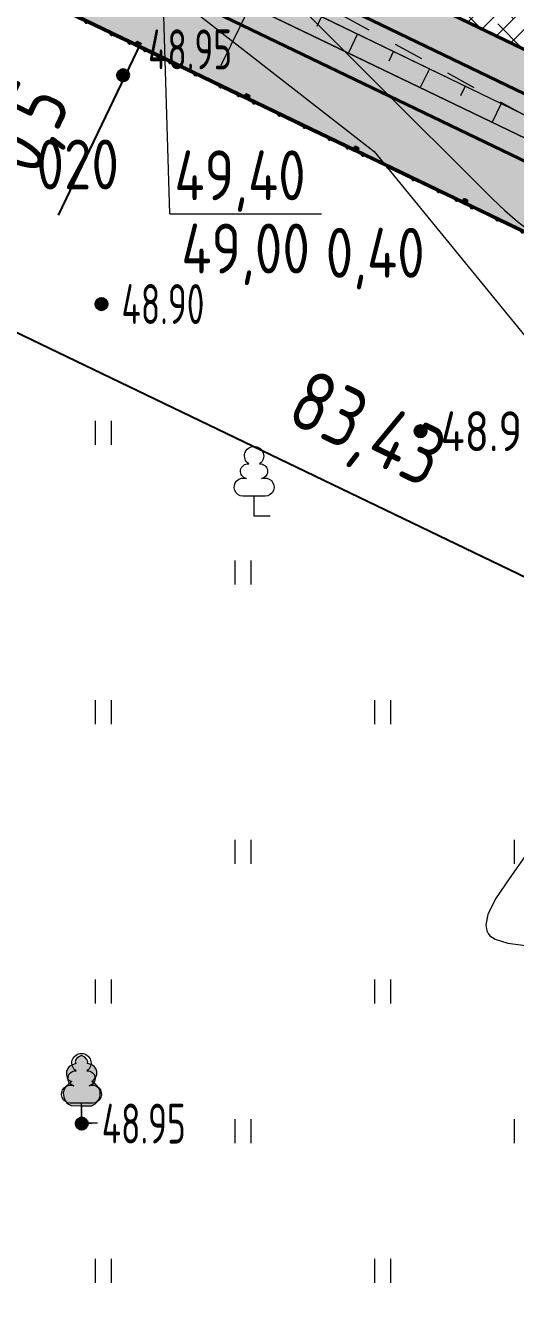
# Model space of a CAD drawing. Extents: x 1098675 to 1099684, y 381052 to 381453.
# Drawn here: x 1099251.55 to 1099263.82, y 381248.93 to 381281.01 of the extents above; entities that cross this region are included whole.
import ezdxf

# ---------------------------------------------------------------- set-up
doc = ezdxf.new("R2010")
doc.units = 0
doc.header["$MEASUREMENT"] = 0
doc.header["$PDMODE"] = 34
doc.header["$PDSIZE"] = -1
doc.linetypes.add('500_189_2', pattern=[3, 1.5, -1.5])
doc.linetypes.add('Территория ПС Мелитопольская$0$GOST2.303 5', pattern=[24, 20, -1.5, 1, -1.5])
doc.layers.get('0').update_dxf_attribs({"linetype": 'CONTINUOUS', "lineweight": 0})
doc.layers.get('Defpoints').update_dxf_attribs({"color": 252, "linetype": 'CONTINUOUS'})
for name, color, linetype, lineweight in [('ГП', 7, 'CONTINUOUS', 20), ('ГП-ВП вар.1', 7, 'CONTINUOUS', 0), ('ГП-площади', 252, 'CONTINUOUS', 0), ('ГП_БЛАГОУСТРОЙСТВО_ огражднение', 5, 'ограждение2', 30), ('ГП_БЛАГОУСТРОЙСТВО_озеленение', 73, 'CONTINUOUS', 5), ('ГП_БЛАГОУСТРОЙСТВО_тропа обхода по смежному титулу', 56, 'CONTINUOUS', 20), ('ГП_ГРАНИЦА_проект работ', 12, 'МИП_Граница_работ', 40), ('ГП_ТЕКСТ_размеры', 7, 'CONTINUOUS', 5), ('линии построений', 252, 'CONTINUOUS', 0), ('Разбивочный Благоустройство', 7, 'CONTINUOUS', 20), ('Съемка', 253, 'CONTINUOUS', 20), ('Территория ПС Мелитопольская$0$0.2 Внешнее ограждение', 5, 'CONTINUOUS', 40), ('Тропа обхода предв.', 7, 'CONTINUOUS', 0)]:
    doc.layers.add(name, color=color, linetype=linetype, lineweight=lineweight)
for name, color, linetype in [('Территория ПС Мелитопольская$0$0.4 Тропа обхода', 8, 'CONTINUOUS'), ('Территория ПС Мелитопольская$0$3_Осевая', 3, 'Территория ПС Мелитопольская$0$GOST2.303 5'), ('Территория ПС Мелитопольская$0$5_Заштрих', 6, 'CONTINUOUS')]:
    doc.layers.add(name, color=color, linetype=linetype)
doc.styles.add('GOST 2.304', font='GOST2304A.ttf', dxfattribs={"height": 1.25})
doc.styles.add('TOPO_D431', font='GOST2304A.ttf')
doc.styles.add('ГОСТ', font='GOST2304A.ttf', dxfattribs={"height": 2.5})
doc.styles.add('Территория ПС Мелитопольская$0$Standard', font='GOST2304A.ttf')
doc.linetypes.add('МИП_Граница_работ', pattern='A,10,-1.197667,[133,ltypeshp,S=0.35,R=0,X=0,Y=0],-0.044784,[133,ltypeshp,S=0.3,R=0,X=0,Y=0],-0.054403,[133,ltypeshp,S=0.24,R=0,X=0,Y=0],-0.071522,[133,ltypeshp,S=0.17,R=0,X=0,Y=0],-0.071361,[133,ltypeshp,S=0.1,R=0,X=0,Y=0],-1.662597,[133,ltypeshp,S=0.35,R=0,X=0,Y=0],-0.044784,[133,ltypeshp,S=0.3,R=0,X=0,Y=0],-0.054403,[133,ltypeshp,S=0.24,R=0,X=0,Y=0],-0.071522,[133,ltypeshp,S=0.17,R=0,X=0,Y=0],-0.071361,[133,ltypeshp,S=0.1,R=0,X=0,Y=0],-1.655597', length=15.000001)
doc.linetypes.add('ограждение2', pattern='A,0.25,-0.1,[132,ltypeshp.shx,S=0.1,R=0,X=-0.1,Y=0],-0.1,1', length=1.45)
doc.dimstyles.new('ISO-25', dxfattribs={"dimtxt": 1.5, "dimasz": 1.5, "dimexe": 1.25, "dimexo": 0, "dimtad": 1, "dimtxsty": 'TOPO_D431', "dimcen": 2.5, "dimazin": 0, "dimtfac": 1, "dimtmove": 0, "dimatfit": 3, "dimfxl": 1, "dimarcsym": 0})

# ---------------------------------------------------------------- blocks, each defined once
blk = doc.blocks.new('Территория ПС Мелитопольская$0$Панель_Н3030_150_сбоку')
for p, q in [((5, 0), (10, 0)), ((5, 0), (5, -185)), ((10, 0), (10, -185)), ((5, -265), (5, -885)), ((7, -190), (34, -223)), ((34, -227), (7, -260)), ((10, -265), (10, -885)), ((38, -220), (11, -187)), ((11, -263), (38, -230)), ((7, -890), (34, -923)), ((34, -927), (7, -960)), ((38, -920), (11, -887)), ((11, -963), (38, -930)), ((5, -965), (5, -1585)), ((10, -965), (10, -1585)), ((7, -1590), (34, -1623)), ((38, -1620), (11, -1587)), ((5, -1665), (5, -2285)), ((34, -1627), (7, -1660)), ((10, -1665), (10, -2285)), ((11, -1663), (38, -1630)), ((5, -2365), (5, -2785)), ((7, -2290), (34, -2323)), ((34, -2327), (7, -2360)), ((10, -2365), (10, -2785)), ((38, -2320), (11, -2287)), ((11, -2363), (38, -2330)), ((5, -2865), (5, -3030)), ((7, -2790), (34, -2823)), ((34, -2827), (7, -2860)), ((10, -2865), (10, -3030)), ((38, -2820), (11, -2787)), ((11, -2863), (38, -2830)), ((5, -3030), (10, -3030))]:
    blk.add_line(p, q)
for centre in [(3, -25), (3, -175), (3, -275), (33, -225), (3, -425), (3, -575), (3, -725), (3, -875), (33, -925), (3, -975), (3, -1125), (3, -1275), (3, -1425), (3, -1575), (3, -1675), (3, -1825), (33, -1625), (3, -1975), (3, -2125), (3, -2275), (3, -2375), (3, -2525), (33, -2325), (3, -2675), (3, -2775), (3, -2875), (33, -2825), (3, -3025)]:
    blk.add_circle(centre, 2.5)
for centre, radius, start, end in [((13, -185), 7.5, 180, 219.486), ((13, -265), 7.5, 140.514, 180), ((13, -185), 2.5, 180, 219.486), ((13, -265), 2.5, 140.514, 180), ((33, -225), 7.5, 320.514, 39.486), ((13, -885), 7.5, 180, 219.486), ((13, -965), 7.5, 140.514, 180), ((13, -885), 2.5, 180, 219.486), ((33, -925), 7.5, 320.514, 39.486), ((13, -965), 2.5, 140.514, 180), ((13, -1585), 7.5, 180, 219.486), ((13, -1585), 2.5, 180, 219.486), ((13, -1665), 7.5, 140.514, 180), ((13, -1665), 2.5, 140.514, 180), ((33, -1625), 7.5, 320.514, 39.486), ((13, -2285), 7.5, 180, 219.486), ((13, -2365), 7.5, 140.514, 180), ((13, -2285), 2.5, 180, 219.486), ((13, -2365), 2.5, 140.514, 180), ((33, -2325), 7.5, 320.514, 39.486), ((13, -2785), 7.5, 180, 219.486), ((13, -2865), 7.5, 140.514, 180), ((13, -2785), 2.5, 180, 219.486), ((13, -2865), 2.5, 140.514, 180), ((33, -2825), 7.5, 320.514, 39.486)]:
    blk.add_arc(centre, radius, start, end)
blk = doc.blocks.new('*U75')
at = {"layer": 'Территория ПС Мелитопольская$0$5_Заштрих'}
h = blk.add_hatch(dxfattribs=at)
h.set_pattern_fill('ANSI31', color=256)
h.set_pattern_definition([(45, (-3717.2358, -503.4625), (-2.245064, 2.245064), [])])
edge = h.paths.add_edge_path()
edge.add_line((-40, 34), (-40, -34))
edge.add_arc((-34, -34), 6, 180, 270)
edge.add_line((-34, -40), (34, -40))
edge.add_arc((34, -34), 6, 270, 360)
edge.add_line((40, -34), (40, 34))
edge.add_arc((34, 34), 6, 0, 90)
edge.add_line((34, 40), (-34, 40))
edge.add_arc((-34, 34), 6, 90, 180)
edge = h.paths.add_edge_path(flags=16)
edge.add_line((-37, 34), (-37, -34))
edge.add_arc((-34, -34), 3, 180, 270)
edge.add_line((-34, -37), (34, -37))
edge.add_arc((34, -34), 3, 270, 360)
edge.add_line((37, -34), (37, 34))
edge.add_arc((34, 34), 3, 360, 450)
edge.add_line((34, 37), (-34, 37))
edge.add_arc((-34, 34), 3, 90, 180)
for points in [[(34, 40), (-34, 40, 0.414214), (-40, 34), (-40, -34, 0.414214), (-34, -40), (34, -40, 0.414214), (40, -34), (40, 34, 0.414214)], [(34, 37), (-34, 37, 0.414214), (-37, 34), (-37, -34, 0.414214), (-34, -37), (34, -37, 0.414214), (37, -34), (37, 34, 0.414214)]]:
    blk.add_lwpolyline(points, format="xyb", close=True)
at = {"layer": 'Территория ПС Мелитопольская$0$3_Осевая'}
for p, q in [((-80, 0), (80, 0)), ((0, -80), (0, 80))]:
    blk.add_line(p, q, dxfattribs=at)
at = {"style": 'Территория ПС Мелитопольская$0$Standard', "flags": 9}
for tag, p in [('НАИМЕНОВАНИЕ', (71, -97)), ('ЕД.ИЗМ', (71, -177))]:
    blk.add_attdef(tag, p, '', height=50, dxfattribs=at)
blk = doc.blocks.new('*U68')
at = {"xscale": -1}
for name, p, rotation in [('Территория ПС Мелитопольская$0$Панель_Н3030_150_сбоку', (-119337, 52279), 66.34085560068982), ('*U75', (-116548, 51095), 336.3408556006899), ('Территория ПС Мелитопольская$0$Панель_Н3030_150_сбоку', (-116562, 51063), 66.34085560068982), ('*U75', (-113772, 49879), 336.3408556006899), ('Территория ПС Мелитопольская$0$Панель_Н3030_150_сбоку', (-113786, 49847), 66.34085560068982), ('*U75', (-110997, 48664), 336.3408556006899), ('Территория ПС Мелитопольская$0$Панель_Н3030_150_сбоку', (-111011, 48632), 66.34085560068982), ('*U75', (-108222, 47448), 336.3408556006899), ('Территория ПС Мелитопольская$0$Панель_Н3030_150_сбоку', (-108236, 47416), 66.34085560068982)]:
    blk.add_blockref(name, p, dxfattribs=dict(at, rotation=rotation))
blk = doc.blocks.new('Территория ПС Мелитопольская')
at = {"layer": 'Территория ПС Мелитопольская$0$0.4 Тропа обхода', "transparency": 33554534}
h = blk.add_hatch(color=256, dxfattribs=at)
h.dxf.hatch_style = 1
h.paths.add_polyline_path([(782981, 504307), (781510, 504938), (759016, 452508), (614317, 515898), (613675, 514432), (759851, 450395)])
h.paths.add_polyline_path([(784251, 511326), (785722, 510695), (803315, 551703), (801844, 552334)])
at = {"layer": 'Территория ПС Мелитопольская$0$0.4 Тропа обхода'}
blk.add_lwpolyline([(782981, 504307), (781510, 504938), (759016, 452508), (614317, 515898), (613675, 514432), (759851, 450395), (782981, 504307)], dxfattribs=at)
at = {"layer": 'Территория ПС Мелитопольская$0$0.2 Внешнее ограждение'}
blk.add_blockref('*U68', (759812, 450417), dxfattribs=at)
blk = doc.blocks.new('*D144')
at = {"layer": 'Defpoints', "color": 0, "linetype": 'Continuous', "lineweight": 60, "transparency": 16777216}
for p in [(1099250.279, 381287.047), (1099249.845, 381286.146), (1099252.83, 381285.818)]:
    blk.add_point(p, dxfattribs=at)
at = {"layer": 'Разбивочный Благоустройство', "color": 0, "linetype": 'Continuous', "lineweight": -2, "transparency": 16777216}
for p, q in [((1099253.481, 381287.169), (1099254.132, 381288.52)), ((1099250.279, 381287.047), (1099253.956, 381285.275)), ((1099249.845, 381286.146), (1099253.522, 381284.374)), ((1099252.83, 381285.818), (1099252.396, 381284.917)), ((1099251.745, 381283.566), (1099248.292, 381276.401))]:
    blk.add_line(p, q, dxfattribs=at)
at = {"layer": 'Разбивочный Благоустройство', "color": 0, "linetype": 'Continuous', "lineweight": 60, "transparency": 16777216}
for points in [[(1099253.256, 381287.278), (1099253.706, 381287.061), (1099252.83, 381285.818)], [(1099251.519, 381283.674), (1099251.97, 381283.457), (1099252.396, 381284.917)]]:
    blk.add_solid(points, dxfattribs=at)
at = {"layer": 'Разбивочный Благоустройство', "color": 0, "linetype": 'Continuous', "transparency": 16777216, "insert": (1099247.417, 381277.754), "char_height": 1.5, "attachment_point": 5, "rotation": 64.2721, "style": 'TOPO_D431'}
blk.add_mtext('1', dxfattribs=at)
blk = doc.blocks.new('*D148')
at = {"layer": 'Defpoints', "color": 0, "linetype": 'Continuous', "lineweight": 60, "transparency": 16777216}
for p in [(1099240.635, 381291.684), (1099274.708, 381278.966), (1099273.266, 381275.971)]:
    blk.add_point(p, dxfattribs=at)
at = {"layer": 'Разбивочный Благоустройство', "color": 0, "linetype": 'Continuous', "lineweight": -2, "transparency": 16777216}
for p, q in [((1099240.635, 381291.684), (1099242.619, 381295.804)), ((1099243.429, 381294.027), (1099273.356, 381279.616)), ((1099273.266, 381275.971), (1099275.25, 381280.092))]:
    blk.add_line(p, q, dxfattribs=at)
at = {"layer": 'Разбивочный Благоустройство', "color": 0, "linetype": 'Continuous', "lineweight": 60, "transparency": 16777216}
for points in [[(1099243.537, 381294.253), (1099243.32, 381293.802), (1099242.077, 381294.678)], [(1099273.465, 381279.842), (1099273.248, 381279.391), (1099274.708, 381278.966)]]:
    blk.add_solid(points, dxfattribs=at)
at = {"layer": 'Разбивочный Благоустройство', "color": 0, "linetype": 'Continuous', "transparency": 16777216, "insert": (1099259.038, 381288.163), "char_height": 1.5, "attachment_point": 5, "rotation": 334.2876, "style": 'TOPO_D431'}
blk.add_mtext('36,22', dxfattribs=at)
blk = doc.blocks.new('откос 2')
at = {"layer": 'ГП', "color": 7, "linetype": 'Continuous', "lineweight": 20}
blk.add_line((1099149.299, 381402.63, 33.378), (1099210.312, 381373.229, 33.378), dxfattribs=at)
at = {"layer": 'ГП', "color": 7, "linetype": 'Continuous', "lineweight": 20, "elevation": -440.868}
for points in [[(1099209.482, 381374.457), (1099197.891, 381379.801), (1099180.195, 381388.297), (1099164.473, 381395.922), (1099153.495, 381400.995), (1099149.299, 381402.629)], [(1099168.486, 381393.975), (1099168.364, 381393.721)], [(1099169.386, 381393.539), (1099169.156, 381393.061)], [(1099170.286, 381393.103), (1099170.166, 381392.853)], [(1099171.186, 381392.666), (1099170.958, 381392.193)], [(1099172.086, 381392.23), (1099171.968, 381391.985)], [(1099172.985, 381391.793), (1099172.76, 381391.325)]]:
    blk.add_lwpolyline(points, dxfattribs=at)
blk = doc.blocks.new('*D211')
at = {"layer": 'Defpoints', "color": 0, "lineweight": 60, "ltscale": 5.5, "transparency": 16777216}
for p in [(1099225.198, 381294.533), (1099300.376, 381258.358), (1099296.998, 381251.339)]:
    blk.add_point(p, dxfattribs=at)
at = {"layer": 'ГП_ТЕКСТ_размеры', "color": 0, "lineweight": -2, "ltscale": 5.5, "transparency": 16777216}
for p, q in [((1099225.198, 381294.533), (1099221.279, 381286.387)), ((1099223.172, 381286.863), (1099295.646, 381251.989)), ((1099300.376, 381258.358), (1099296.456, 381250.212))]:
    blk.add_line(p, q, dxfattribs=at)
at = {"layer": 'ГП_ТЕКСТ_размеры', "color": 0, "lineweight": 60, "ltscale": 5.5, "transparency": 16777216}
for points in [[(1099223.281, 381287.089), (1099223.064, 381286.638), (1099221.821, 381287.514)], [(1099295.755, 381252.214), (1099295.538, 381251.764), (1099296.998, 381251.339)]]:
    blk.add_solid(points, dxfattribs=at)
at = {"layer": 'ГП_ТЕКСТ_размеры', "color": 0, "ltscale": 5.5, "transparency": 16777216, "insert": (1099260.055, 381270.767), "char_height": 1.5, "attachment_point": 5, "rotation": 334.3033, "style": 'TOPO_D431'}
blk.add_mtext('83,43', dxfattribs=at)
blk = doc.blocks.new('*D246')
at = {"layer": 'Defpoints', "color": 0, "linetype": 'Continuous', "lineweight": 60, "transparency": 16777216}
for p in [(1099255.09, 381281.926), (1099256.032, 381282.059), (1099255.803, 381281.583)]:
    blk.add_point(p, dxfattribs=at)
at = {"layer": 'Разбивочный Благоустройство', "color": 0, "linetype": 'Continuous', "lineweight": -2, "transparency": 16777216}
for p, q in [((1099255.969, 381283.754), (1099256.619, 381285.106)), ((1099256.032, 381282.059), (1099254.192, 381282.944)), ((1099255.803, 381281.583), (1099253.963, 381282.468)), ((1099255.319, 381282.402), (1099255.09, 381281.926)), ((1099254.439, 381280.574), (1099252.364, 381276.26))]:
    blk.add_line(p, q, dxfattribs=at)
at = {"layer": 'Разбивочный Благоустройство', "color": 0, "linetype": 'Continuous', "lineweight": 60, "transparency": 16777216}
for points in [[(1099255.744, 381283.862), (1099256.194, 381283.646), (1099255.319, 381282.402)], [(1099254.214, 381280.683), (1099254.664, 381280.466), (1099255.09, 381281.926)]]:
    blk.add_solid(points, dxfattribs=at)
at = {"layer": 'Разбивочный Благоустройство', "color": 0, "linetype": 'Continuous', "lineweight": 20, "transparency": 16777216, "insert": (1099251.735, 381278.387), "char_height": 1.5, "attachment_point": 5, "rotation": 64.3052, "style": 'TOPO_D431'}
blk.add_mtext('0,5', dxfattribs=at)
blk = doc.blocks.new('Съемка')
at = {"layer": 'Съемка', "linetype": 'Continuous', "lineweight": -2}
h = blk.add_hatch(color=8, dxfattribs=at)
h.dxf.hatch_style = 1
edge = h.paths.add_edge_path()
edge.add_arc((1099253.994, 381279.763), 0.15, 0, 360)
h = blk.add_hatch(color=8, dxfattribs=at)
h.dxf.hatch_style = 1
edge = h.paths.add_edge_path()
edge.add_arc((1099253.994, 381279.763), 0.15, 0, 360)
h = blk.add_hatch(color=8, dxfattribs=at)
h.dxf.hatch_style = 1
edge = h.paths.add_edge_path()
edge.add_arc((1099253.453, 381274.029), 0.15, 0, 360)
h = blk.add_hatch(color=8, dxfattribs=at)
h.dxf.hatch_style = 1
edge = h.paths.add_edge_path()
edge.add_arc((1099261.445, 381270.842), 0.15, 0, 360)
at = {"layer": 'Съемка', "true_color": 0xffffff}
blk.add_hatch(color=7, dxfattribs=at).paths.add_polyline_path([(1099252.951, 381255.196), (1099252.901, 381255.166), (1099252.836, 381255.126), (1099252.806, 381255.096), (1099252.791, 381255.041), (1099252.811, 381254.991), (1099252.711, 381254.956), (1099252.646, 381254.921), (1099252.606, 381254.871), (1099252.576, 381254.791), (1099252.576, 381254.701), (1099252.596, 381254.636), (1099252.621, 381254.596), (1099252.651, 381254.571), (1099252.706, 381254.541), (1099252.636, 381254.481), (1099252.556, 381254.416), (1099252.516, 381254.341), (1099252.496, 381254.256), (1099252.506, 381254.151), (1099252.541, 381254.071), (1099252.581, 381254.011), (1099252.626, 381253.971), (1099252.696, 381253.941), (1099252.946, 381253.936), (1099253.181, 381253.936), (1099253.206, 381253.936), (1099253.291, 381253.981), (1099253.346, 381254.031), (1099253.386, 381254.091), (1099253.406, 381254.126), (1099253.421, 381254.196), (1099253.421, 381254.291), (1099253.396, 381254.366), (1099253.346, 381254.431), (1099253.291, 381254.486), (1099253.256, 381254.511), (1099253.211, 381254.546), (1099253.246, 381254.571), (1099253.306, 381254.636), (1099253.336, 381254.716), (1099253.336, 381254.791), (1099253.311, 381254.871), (1099253.271, 381254.916), (1099253.231, 381254.951), (1099253.196, 381254.971), (1099253.101, 381254.996), (1099253.111, 381255.041), (1099253.086, 381255.096), (1099253.036, 381255.151)])
at = {"layer": 'Съемка', "linetype": 'Continuous', "lineweight": -2}
h = blk.add_hatch(color=8, dxfattribs=at)
h.dxf.hatch_style = 1
edge = h.paths.add_edge_path()
edge.add_arc((1099252.958, 381253.488), 0.15, 0, 360)
at = {"layer": 'Съемка', "color": 8, "linetype": 'Continuous', "lineweight": 20}
for p, q in [((1099253.3, 381270.5), (1099253.3, 381271.1)), ((1099253.3, 381270.5), (1099253.3, 381271.1)), ((1099253.7, 381270.5), (1099253.7, 381271.1)), ((1099253.7, 381270.5), (1099253.7, 381271.1)), ((1099256.8, 381267), (1099256.8, 381267.6)), ((1099256.8, 381267), (1099256.8, 381267.6)), ((1099257.2, 381267), (1099257.2, 381267.6)), ((1099257.2, 381267), (1099257.2, 381267.6)), ((1099253.3, 381263.5), (1099253.3, 381264.1)), ((1099253.3, 381263.5), (1099253.3, 381264.1)), ((1099253.7, 381263.5), (1099253.7, 381264.1)), ((1099253.7, 381263.5), (1099253.7, 381264.1)), ((1099260.3, 381263.5), (1099260.3, 381264.1)), ((1099260.3, 381263.5), (1099260.3, 381264.1)), ((1099260.7, 381263.5), (1099260.7, 381264.1)), ((1099260.7, 381263.5), (1099260.7, 381264.1)), ((1099256.8, 381260), (1099256.8, 381260.6)), ((1099256.8, 381260), (1099256.8, 381260.6)), ((1099257.2, 381260), (1099257.2, 381260.6)), ((1099257.2, 381260), (1099257.2, 381260.6)), ((1099263.8, 381260), (1099263.8, 381260.6)), ((1099263.8, 381260), (1099263.8, 381260.6)), ((1099253.3, 381256.5), (1099253.3, 381257.1)), ((1099253.3, 381256.5), (1099253.3, 381257.1)), ((1099253.7, 381256.5), (1099253.7, 381257.1)), ((1099253.7, 381256.5), (1099253.7, 381257.1)), ((1099260.3, 381256.5), (1099260.3, 381257.1)), ((1099260.3, 381256.5), (1099260.3, 381257.1)), ((1099260.7, 381256.5), (1099260.7, 381257.1)), ((1099260.7, 381256.5), (1099260.7, 381257.1)), ((1099256.8, 381253), (1099256.8, 381253.6)), ((1099256.8, 381253), (1099256.8, 381253.6)), ((1099257.2, 381253), (1099257.2, 381253.6)), ((1099257.2, 381253), (1099257.2, 381253.6)), ((1099263.8, 381253), (1099263.8, 381253.6)), ((1099263.8, 381253), (1099263.8, 381253.6)), ((1099253.3, 381249.5), (1099253.3, 381250.1)), ((1099253.3, 381249.5), (1099253.3, 381250.1)), ((1099253.7, 381249.5), (1099253.7, 381250.1)), ((1099253.7, 381249.5), (1099253.7, 381250.1)), ((1099260.3, 381249.5), (1099260.3, 381250.1)), ((1099260.3, 381249.5), (1099260.3, 381250.1)), ((1099260.7, 381249.5), (1099260.7, 381250.1)), ((1099260.7, 381249.5), (1099260.7, 381250.1))]:
    blk.add_line(p, q, dxfattribs=at)
at = {"layer": 'Съемка', "color": 8, "linetype": '500_189_2', "ltscale": 0.5, "flags": 128}
blk.add_lwpolyline([(1099178.441, 381166.657), (1099177.58, 381167.215), (1099187.076, 381182.651), (1099198.563, 381201.384), (1099209.793, 381222.879), (1099218.098, 381238.769), (1099227.088, 381255.984), (1099235.393, 381271.874), (1099244.576, 381289.449), (1099266.178, 381277.596), (1099291.368, 381263.774), (1099301.75, 381258.19)], dxfattribs=at)
at = {"layer": 'Съемка', "color": 8, "flags": 128}
for points in [[(1099255.754, 381281.375), (1099260.285, 381277.852), (1099264.281, 381272.958)], [(1099264.054, 381260.183), (1099263.682, 381259.649), (1099263.325, 381259.118), (1099263.13, 381258.726), (1099263.079, 381258.467), (1099263.103, 381258.317), (1099263.136, 381258.249), (1099263.178, 381258.198), (1099263.314, 381258.11), (1099263.627, 381258.011), (1099264.198, 381257.936)]]:
    blk.add_lwpolyline(points, dxfattribs=at)
at = {"layer": 'Съемка', "color": 8, "linetype": 'Continuous', "lineweight": 20}
for points in [[(1099257.675, 381268.713), (1099257.275, 381268.713), (1099257.275, 381269.213), (1099256.994, 381269.213, -1.178675), (1099257.086, 381269.654, -0.944856), (1099257.139, 381270.025, -3.216662), (1099257.411, 381270.025, -0.944856), (1099257.463, 381269.654, -1.178675), (1099257.556, 381269.213, 0), (1099257.275, 381269.213, 0.669612)], [(1099253.351, 381253.496), (1099252.951, 381253.496), (1099252.951, 381253.996), (1099252.67, 381253.996, -1.178675), (1099252.763, 381254.437, -0.944856), (1099252.815, 381254.808, -3.216662), (1099253.087, 381254.808, -0.944856), (1099253.14, 381254.437, -1.178675), (1099253.233, 381253.996, 0), (1099252.951, 381253.996, 0.669612)]]:
    blk.add_lwpolyline(points, format="xyb", dxfattribs=at)
at = {"layer": 'Съемка', "color": 8, "linetype": 'Continuous', "lineweight": 0, "flags": 128}
blk.add_lwpolyline([(1099252.951, 381255.196), (1099252.901, 381255.166), (1099252.836, 381255.126), (1099252.806, 381255.096), (1099252.791, 381255.041), (1099252.811, 381254.991), (1099252.711, 381254.956), (1099252.646, 381254.921), (1099252.606, 381254.871), (1099252.576, 381254.791), (1099252.576, 381254.701), (1099252.596, 381254.636), (1099252.621, 381254.596), (1099252.651, 381254.571), (1099252.706, 381254.541), (1099252.636, 381254.481), (1099252.556, 381254.416), (1099252.516, 381254.341), (1099252.496, 381254.256), (1099252.506, 381254.151), (1099252.541, 381254.071), (1099252.581, 381254.011), (1099252.626, 381253.971), (1099252.696, 381253.941), (1099252.946, 381253.936), (1099253.181, 381253.936), (1099253.206, 381253.936), (1099253.291, 381253.981), (1099253.346, 381254.031), (1099253.386, 381254.091), (1099253.406, 381254.126), (1099253.421, 381254.196), (1099253.421, 381254.291), (1099253.396, 381254.366), (1099253.346, 381254.431), (1099253.291, 381254.486), (1099253.256, 381254.511), (1099253.211, 381254.546), (1099253.246, 381254.571), (1099253.306, 381254.636), (1099253.336, 381254.716), (1099253.336, 381254.791), (1099253.311, 381254.871), (1099253.271, 381254.916), (1099253.231, 381254.951), (1099253.196, 381254.971), (1099253.101, 381254.996), (1099253.111, 381255.041), (1099253.086, 381255.096), (1099253.036, 381255.151), (1099252.951, 381255.196)], close=True, dxfattribs=at)
blk.add_lwpolyline([(1099252.951, 381253.936), (1099252.951, 381253.496), (1099253.206, 381253.491)], dxfattribs=at)
at = {"layer": 'Съемка', "color": 8, "linetype": 'Continuous', "lineweight": -2}
for centre in [(1099253.994, 381279.763), (1099253.994, 381279.763), (1099253.453, 381274.029), (1099261.445, 381270.842), (1099252.958, 381253.488)]:
    blk.add_circle(centre, 0.15, dxfattribs=at)
at = {"layer": 'Съемка', "color": 8, "lineweight": 30, "style": 'ГОСТ', "width": 0.8}
blk.add_text('48.95', height=1, dxfattribs=at).set_placement((1099254.619, 381279.913))
at = {"layer": 'Съемка', "color": 8, "linetype": 'Continuous', "lineweight": 30, "style": 'ГОСТ', "width": 0.8}
for s, p in [('48.90', (1099253.953, 381273.529)), ('48.95', (1099253.458, 381252.988))]:
    blk.add_text(s, height=1, dxfattribs=at).set_placement(p)
at = {"layer": 'Съемка', "color": 8, "linetype": 'Continuous', "lineweight": 30, "style": 'ГОСТ'}
blk.add_text('48.96', height=1, dxfattribs=at).set_placement((1099261.945, 381270.342))

msp = doc.modelspace()

# ---------------------------------------------------------------- block references
at = {"layer": 'Съемка', "color": 6, "lineweight": 30}
msp.add_blockref('Съемка', (0, 0), dxfattribs=at)

# ---------------------------------------------------------------- next in the draw order: hatches: boundary and pattern name
at = {"layer": 'ГП_БЛАГОУСТРОЙСТВО_озеленение', "linetype": 'Continuous'}
h = msp.add_hatch(dxfattribs=at)
h.set_pattern_fill('ANSI38', color=8, scale=3)
h.set_pattern_definition([(45, (0, 0), (-0.26516504294, 0.26516504294), []), (135, (0, 0), (-0.79549512883, 0.26516504294), [0.9375, -0.5625])])
h.paths.add_polyline_path([(1099319.783, 381299.515), (1099295.533, 381310.918, 0.150694), (1099295.526, 381309.218), (1099317.674, 381298.804), (1099300.244, 381261.86), (1099240.211, 381290.789), (1099239.545, 381289.405), (1099300.974, 381259.848), (1099301.259, 381260.222)])
at = {"layer": 'ГП_БЛАГОУСТРОЙСТВО_озеленение', "linetype": 'Continuous', "lineweight": 5, "ltscale": 1.5, "true_color": 0xcd6928}
h = msp.add_hatch(dxfattribs=at)
h.set_pattern_fill('HONEY', color=32, scale=2.5)
h.set_pattern_definition([(0, (255.12387, -66.3552), (0.46875, 0.27063293868), [0.3125, -0.625]), (120, (255.12387, -66.3552), (-0.46875, 0.27063293868), [0.3125, -0.625]), (60, (255.12387, -66.3552), (1e-16, 0.541265877365), [-0.625, 0.3125])])
h.paths.add_polyline_path([(1099243.104, 381307.372), (1099247.203, 381305.51), (1099240.211, 381290.789), (1099300.244, 381261.861), (1099317.674, 381298.804), (1099295.526, 381309.218, 0.226649), (1099296.994, 381307.422), (1099316.343, 381298.325), (1099299.77, 381263.199), (1099241.991, 381291.041), (1099249.186, 381306.227), (1099245.397, 381308.027, 0.412703), (1099229.275, 381303.047), (1099237.551, 381299.051), (1099234.157, 381291.998), (1099235.508, 381291.348), (1099239.553, 381299.753), (1099231.416, 381303.669, -0.322241)])
at = {"layer": 'ГП_БЛАГОУСТРОЙСТВО_озеленение', "linetype": 'Continuous'}
h = msp.add_hatch(dxfattribs=at)
h.set_pattern_fill('ANSI38', color=8, scale=3)
h.set_pattern_definition([(45, (131.33677, -55.8488), (-0.26516504294, 0.26516504294), []), (135, (131.33677, -55.8488), (-0.79549512883, 0.26516504294), [0.9375, -0.5625])])
h.paths.add_polyline_path([(1099249.186, 381306.227), (1099241.977, 381291.048), (1099273.252, 381275.977), (1099277.384, 381284.582, 0.409005), (1099273.037, 381294.918), (1099270.562, 381296.076), (1099270.455, 381295.85), (1099276.64, 381289.487, -0.478576), (1099276.298, 381287.081), (1099270.254, 381281.575, -0.400554), (1099268.184, 381281.623), (1099262.066, 381287.738, -0.422603), (1099262.087, 381289.88), (1099268.602, 381296.087, -0.334188), (1099270.396, 381295.907), (1099270.528, 381296.092)])
at = {"layer": 'ГП_БЛАГОУСТРОЙСТВО_тропа обхода по смежному титулу', "linetype": 'Continuous'}
h = msp.add_hatch(dxfattribs=at)
h.set_pattern_fill('ANSI36', color=256, scale=2)
h.set_pattern_definition([(45, (181.43456, -207.22816), (0.13258252147, 0.486135912066), [0.625, -0.125, 0, -0.125])])
h.paths.add_polyline_path([(1099225.949, 381295.947), (1099225.88, 381295.97), (1099225.198, 381294.533), (1099301.575, 381257.781), (1099302.221, 381259.248)])

# ---------------------------------------------------------------- next in the draw order: linework, layer by layer
at = {"layer": 'ГП', "color": 35, "linetype": 'Continuous', "true_color": 0xb07030}
for p, q in [((1099241.991, 381291.041), (1099273.266, 381275.971)), ((1099240.211, 381290.789), (1099300.244, 381261.861))]:
    msp.add_line(p, q, dxfattribs=at)
at = {"layer": 'ГП-ВП вар.1', "color": 0, "linetype": 'ByBlock', "lineweight": 18}
for points in [[(1099255.163, 381276.291), (1099254.952, 381283.183)], [(1099255.163, 381276.291), (1099258.966, 381276.291)]]:
    msp.add_lwpolyline(points, dxfattribs=at)
at = {"layer": 'ГП-площади', "color": 1, "linetype": 'Continuous'}
msp.add_lwpolyline([(1099240.211, 381290.789), (1099239.545, 381289.405), (1099300.974, 381259.848), (1099301.259, 381260.222), (1099319.783, 381299.515), (1099295.533, 381310.918, 0.150694), (1099295.526, 381309.218), (1099317.674, 381298.804), (1099300.244, 381261.86), (1099240.211, 381290.789, 3.781275)], format="xyb", close=True, dxfattribs=at)
at = {"layer": 'ГП-площади', "color": 1, "linetype": 'Continuous', "lineweight": 40}
for points in [[(1099239.553, 381299.753), (1099231.416, 381303.669, -0.358053), (1099244.353, 381306.872), (1099247.19, 381305.516), (1099240.212, 381290.788), (1099300.244, 381261.861), (1099317.674, 381298.804), (1099295.526, 381309.218, 0.237839), (1099297.125, 381307.357), (1099316.343, 381298.325), (1099299.77, 381263.199), (1099241.991, 381291.041), (1099249.199, 381306.221), (1099245.14, 381308.158, 0.405244), (1099229.275, 381303.047), (1099237.551, 381299.051), (1099234.157, 381291.998), (1099235.508, 381291.348), (1099239.554, 381299.752)], [(1099249.186, 381306.227), (1099241.991, 381291.041), (1099273.266, 381275.971), (1099277.052, 381283.828, 0.427008), (1099273.362, 381294.773), (1099249.186, 381306.227)]]:
    msp.add_lwpolyline(points, format="xyb", close=True, dxfattribs=at)
at = {"layer": 'ГП-площади', "color": 3, "linetype": 'Continuous', "lineweight": 20}
msp.add_lwpolyline([(1099319.091, 381299.283), (1099300.792, 381260.491), (1099239.779, 381289.89)], dxfattribs=at)
msp.add_lwpolyline([(1099258.066, 381281.673), (1099261.666, 381279.927), (1099263.465, 381279.055), (1099267.064, 381277.309), (1099275.171, 381273.4), (1099281.477, 381270.361), (1099288.695, 381266.913), (1099296.87, 381263.144), (1099299.595, 381261.888), (1099299.962, 381261.718, 0.371028), (1099300.629, 381261.909), (1099301.326, 381263.36), (1099303.923, 381268.769), (1099308.251, 381277.784), (1099311.257, 381284.106)], format="xyb", dxfattribs=at)
at = {"layer": 'ГП_БЛАГОУСТРОЙСТВО_ огражднение', "color": 5, "linetype": 'ограждение2', "ltscale": 3}
msp.add_lwpolyline([(1099225.223, 381294.569), (1099300.308, 381258.386)], dxfattribs=at)
at = {"layer": 'ГП_БЛАГОУСТРОЙСТВО_озеленение', "color": 32, "linetype": 'Continuous', "lineweight": 5, "ltscale": 1.5, "true_color": 0xcd6928}
msp.add_lwpolyline([(1099295.526, 381309.218), (1099317.674, 381298.804), (1099300.244, 381261.861), (1099240.211, 381290.789), (1099247.203, 381305.51), (1099243.104, 381307.372, 0.322241), (1099231.416, 381303.669), (1099239.553, 381299.753), (1099235.508, 381291.348), (1099234.157, 381291.998), (1099237.551, 381299.051), (1099229.275, 381303.047, -0.412703), (1099245.397, 381308.027), (1099249.186, 381306.227), (1099241.991, 381291.041), (1099299.77, 381263.199), (1099316.343, 381298.325), (1099296.994, 381307.422, -0.226649), (1099295.526, 381309.218)], format="xyb", close=True, dxfattribs=at)
at = {"layer": 'ГП_БЛАГОУСТРОЙСТВО_тропа обхода по смежному титулу', "linetype": 'Continuous'}
msp.add_lwpolyline([(1099225.949, 381295.947), (1099302.221, 381259.248), (1099301.575, 381257.781), (1099225.198, 381294.533), (1099225.198, 381294.533), (1099225.88, 381295.97)], close=True, dxfattribs=at)
at = {"layer": 'ГП_ГРАНИЦА_проект работ', "linetype": 'МИП_Граница_работ', "ltscale": 0.4}
msp.add_lwpolyline([(1099234.157, 381291.998), (1099301.518, 381259.586), (1099320.223, 381299.995)], dxfattribs=at)
at = {"layer": 'линии построений', "color": 2, "linetype": 'Continuous'}
msp.add_lwpolyline([(1099281.302, 381282.152, 0.42374), (1099281.673, 381294.36), (1099275.487, 381300.723, 0.412436), (1099263.505, 381300.929), (1099257.251, 381294.923, 0.420235), (1099257.13, 381282.78), (1099263.249, 381276.665, 0.400554), (1099274.981, 381276.394)], format="xyb", close=True, dxfattribs=at)
at = {"layer": 'линии построений', "color": 1, "linetype": 'Continuous'}
msp.add_lwpolyline([(1099256.448, 381280.019), (1099262.636, 381292.625)], dxfattribs=at)
at = {"layer": 'линии построений', "color": 2, "linetype": 'Continuous'}
msp.add_circle((1099235.174, 381296.727), 20, dxfattribs=at)
msp.add_arc((1099269.365, 381288.298), 15, 330.1646, 160.4569, dxfattribs=at)

# ---------------------------------------------------------------- next in the draw order: block references
at = {"layer": 'ГП', "color": 1, "linetype": 'Continuous', "lineweight": 20}
msp.add_blockref('откос 2', (90.48, -112.739), dxfattribs=at)
at = {"layer": 'Тропа обхода предв.', "xscale": 0.001, "yscale": 0.001, "zscale": 0.001, "rotation": 357.9626094329727}
msp.add_blockref('Территория ПС Мелитопольская', (1098593.679, 380802.216), dxfattribs=at)

# ---------------------------------------------------------------- next in the draw order: texts
at = {"layer": 'ГП-ВП вар.1', "color": 1, "lineweight": 20, "insert": (1099255.278, 381277.881), "char_height": 1.25, "width": 4.51737, "attachment_point": 1, "style": 'GOST 2.304'}
msp.add_mtext('49,40', dxfattribs=at)
at = {"layer": 'ГП-ВП вар.1', "lineweight": 20, "insert": (1099255.451, 381276.046), "char_height": 1.25, "width": 4.51737, "attachment_point": 1, "style": 'GOST 2.304'}
msp.add_mtext('49,00', dxfattribs=at)
at = {"layer": 'ГП-площади', "color": 3, "lineweight": 20, "char_height": 1.25, "width": 4.51737, "attachment_point": 1, "style": 'GOST 2.304'}
for s, insert in [('020', (1099251.823, 381278.154)), ('0,40', (1099259.068, 381275.939))]:
    msp.add_mtext(s, dxfattribs=dict(at, insert=insert))

# ---------------------------------------------------------------- next in the draw order: dimensions: what is measured, and where the dimension line sits
at = {"layer": 'ГП_ТЕКСТ_размеры', "color": 7, "ltscale": 5.5}
dim = msp.add_aligned_dim(p1=(1099225.198, 381294.533), p2=(1099300.376, 381258.358), distance=-7.79, dimstyle='ISO-25', dxfattribs=at)
dim.commit()
dim.dimension.update_dxf_attribs({"geometry": '*D211', "text_midpoint": (1099260.055, 381270.767)})
at = {"layer": 'Разбивочный Благоустройство', "color": 7, "linetype": 'Continuous'}
dim = msp.add_aligned_dim(p1=(1099240.635, 381291.684), p2=(1099273.266, 381275.971), distance=3.324, dimstyle='ISO-25', dxfattribs=at)
dim.commit()
dim.dimension.update_dxf_attribs({"geometry": '*D148', "text_midpoint": (1099259.038, 381288.163)})
dim = msp.add_linear_dim(base=(1099252.83, 381285.818), p1=(1099249.845, 381286.146), p2=(1099250.279, 381287.047), angle=64.2721, dimstyle='ISO-25', dxfattribs=at)
dim.commit()
dim.dimension.update_dxf_attribs({"geometry": '*D144', "text_midpoint": (1099248.656, 381277.157), "dimtype": 161})
at = {"layer": 'Разбивочный Благоустройство', "color": 7, "linetype": 'Continuous', "lineweight": 20}
dim = msp.add_aligned_dim(p1=(1099256.032, 381282.059), p2=(1099255.803, 381281.583), distance=-0.792, text='0,5', dimstyle='ISO-25', dxfattribs=at)
dim.commit()
dim.dimension.update_dxf_attribs({"geometry": '*D246', "text_midpoint": (1099251.735, 381278.387)})

doc.saveas('drawing.dxf')
